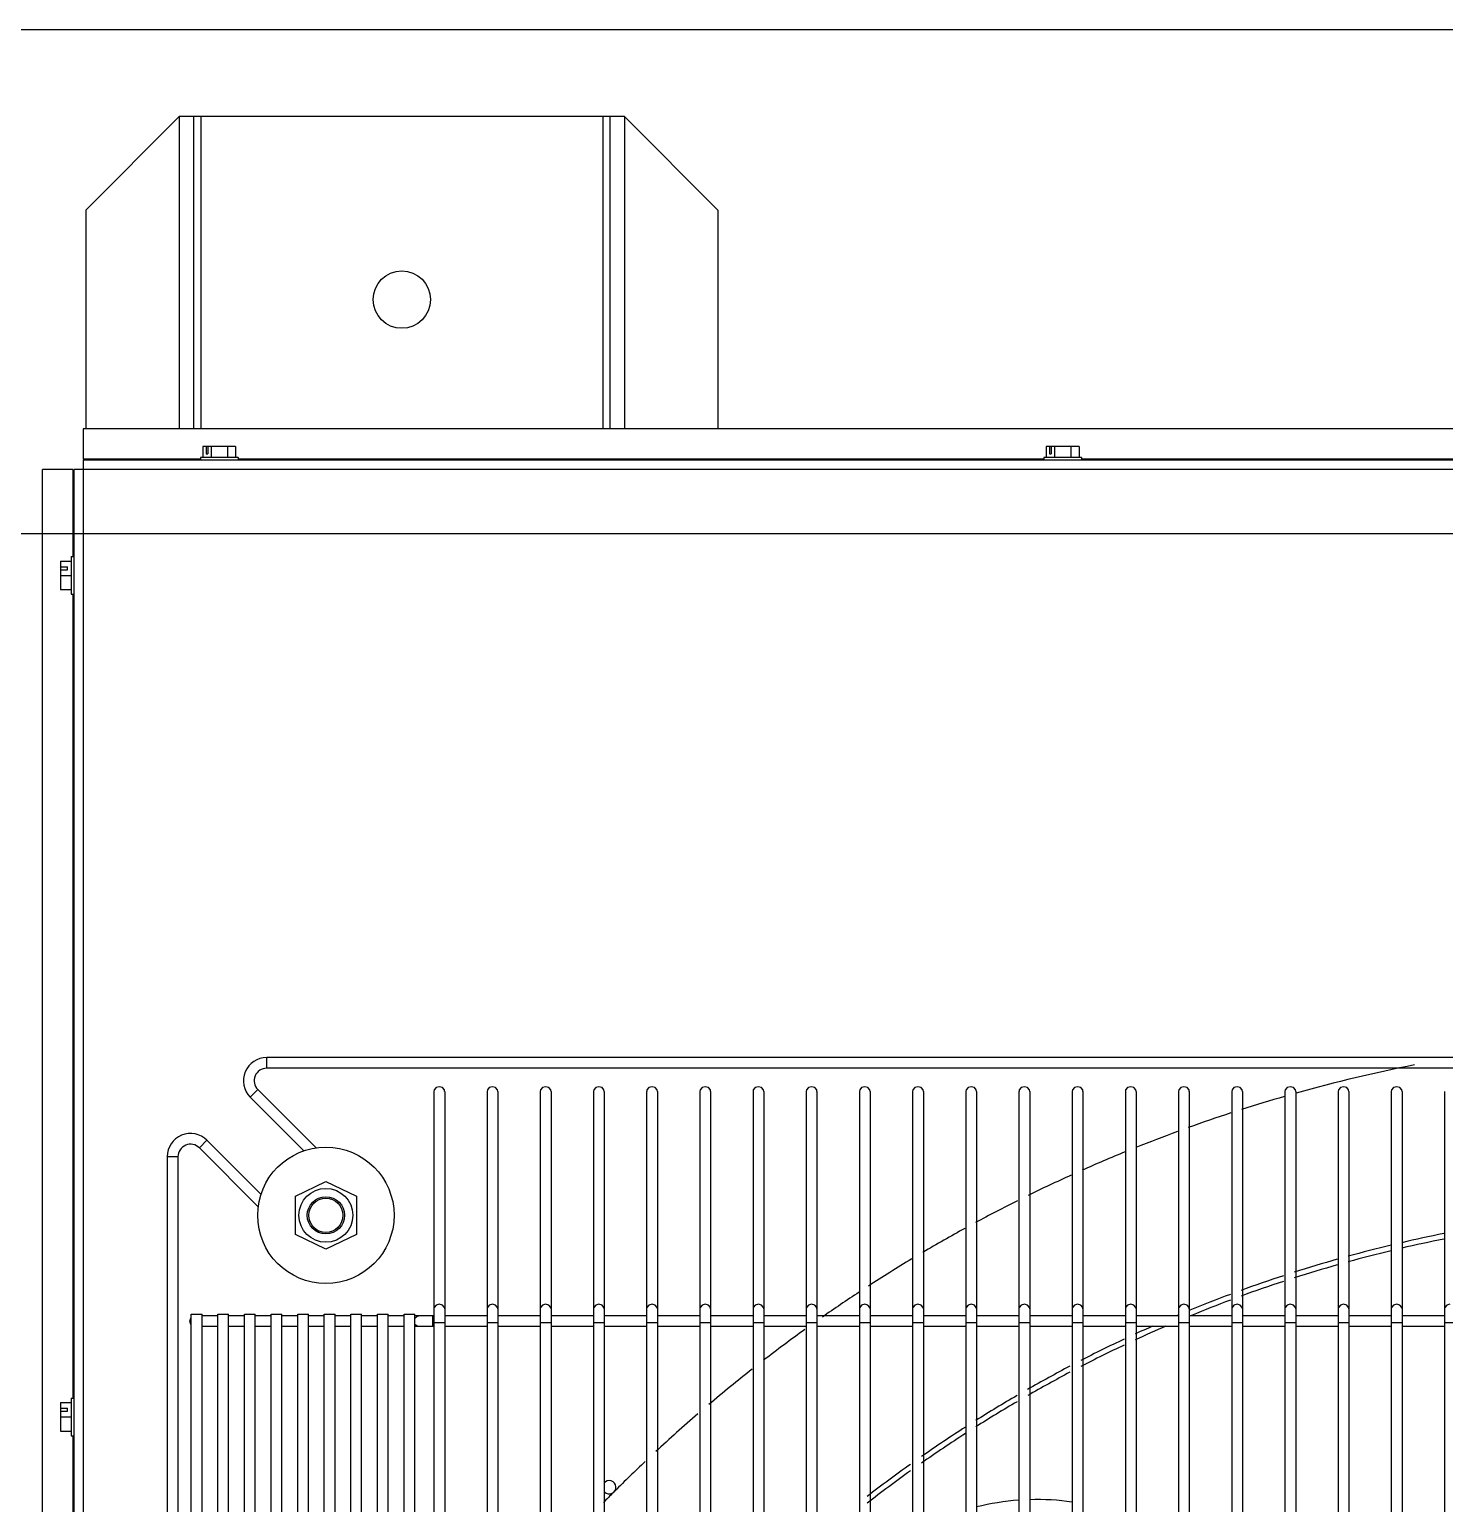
# Model space of a CAD drawing. Header units: metres. Extents: x -367 to 374, y -238 to 224.
# Drawn here: x 238.7781 to 239.1724, y 217.9463 to 218.3571 of the extents above; entities that cross this region are included whole.
import ezdxf
from ezdxf.enums import TextEntityAlignment as Align

# ---------------------------------------------------------------- set-up
doc = ezdxf.new("R2010")
doc.units = ezdxf.units.M
for name, color, linetype in [('ELE-ALIMENTADORES', 160, 'Continuous'), ('LA_BAU_BASES GERAIS_R00$0$ARQ-XREF-ATT', 8, 'Continuous'), ('LA_BAU_BASES GERAIS_R00$0$BASE', 253, 'Continuous'), ('LA_BAU_BASES GERAIS_R00$0$dutos', 31, 'Continuous')]:
    doc.layers.add(name, color=color, linetype=linetype)
doc.styles.add('LA_BAU_BASES GERAIS_R00$0$R60-125-RS', font='romans.shx', dxfattribs={"height": 0.19})
doc.styles.add('LA_BAU_BASES GERAIS_R00$0$R80-100-RS', font='romans.shx', dxfattribs={"height": 0.203})

# ---------------------------------------------------------------- blocks, each defined once
blk = doc.blocks.new('LA_BAU_BASES GERAIS_R00$0$A$C5BA41825')
at = {"layer": 'LA_BAU_BASES GERAIS_R00$0$dutos', "color": 251}
for p, q in [((-28.5687384717088, 40.41714690820208), (-22.755, 40.41714690820208)), ((-27.93014999999943, 40.39287436454345), (-27.9561999999998, 40.36682436454305)), ((-27.80614999999907, 40.39287436454345), (-27.93014999999943, 40.39287436454345)), ((-27.93014999999943, 40.39287436454345), (-27.93014999999943, 40.30585253913648)), ((-27.9261999999998, 40.39287436454345), (-27.9261999999998, 40.30585253913648)), ((-27.92414999999943, 40.39287436454345), (-27.92414999999943, 40.30585253913648)), ((-27.81214999999907, 40.39287436454345), (-27.81214999999907, 40.30585253913648)), ((-27.8100999999998, 40.30585253913648), (-27.8100999999998, 40.39287436454345)), ((-27.80614999999907, 40.39287436454345), (-27.7800999999998, 40.36682436454305)), ((-27.80614999999907, 40.39287436454345), (-27.80614999999907, 40.30585253913648)), ((-27.9561999999998, 40.36682436454305), (-27.9561999999998, 40.30585253913648)), ((-27.7800999999998, 40.36682436454305), (-27.7800999999998, 40.30585253913648)), ((-26.89999999999907, 40.30585253913648), (-27.95689999999907, 40.30585253913648)), ((-27.95689999999907, 40.30585253913648), (-27.95689999999907, 40.29736725776229)), ((-27.92131630706562, 40.30091436454302), (-27.92360261413143, 40.30091436454302)), ((-27.92360261413143, 40.30091436454302), (-27.92360261413143, 40.29786436454344)), ((-27.92270946059834, 40.30091436454302), (-27.92270946059834, 40.29891436454341)), ((-27.9222094605987, 40.30091436454302), (-27.9222094605987, 40.29891436454341)), ((-27.91445738586707, 40.30091436454302), (-27.92131630706562, 40.30091436454302)), ((-27.92131630706562, 40.30091436454302), (-27.92131630706562, 40.29786436454344)), ((-27.91674369293398, 40.30091436454302), (-27.91674369293398, 40.29786436454344)), ((-27.91445738586707, 40.30091436454302), (-27.91445738586707, 40.29786436454344)), ((-27.68631630706525, 40.30091436454302), (-27.68860261413106, 40.30091436454302)), ((-27.68860261413106, 40.30091436454302), (-27.68860261413106, 40.29786436454344)), ((-27.68770946059798, 40.30091436454302), (-27.68770946059798, 40.29891436454341)), ((-27.68720946059834, 40.30091436454302), (-27.68720946059834, 40.29891436454341)), ((-27.6794573858678, 40.30091436454302), (-27.68631630706525, 40.30091436454302)), ((-27.68631630706525, 40.30091436454302), (-27.68631630706525, 40.29786436454344)), ((-27.68174369293362, 40.30091436454302), (-27.68174369293362, 40.29786436454344)), ((-27.6794573858678, 40.30091436454302), (-27.6794573858678, 40.29786436454344)), ((-27.9242799999998, 40.29736725776229), (-27.95689999999907, 40.29736725776229)), ((-26.89999999999907, 40.29707436454305), (-27.95689999999907, 40.29707436454305)), ((-27.95689999999907, 40.29707436454305), (-27.95689999999907, 38.107074364543)), ((-27.9137799999998, 40.29786436454344), (-27.9242799999998, 40.29786436454344)), ((-27.9242799999998, 40.29786436454344), (-27.9242799999998, 40.29707436454305)), ((-27.92270946059834, 40.29891436454341), (-27.9222094605987, 40.29891436454341)), ((-27.9137799999998, 40.29786436454344), (-27.9137799999998, 40.29707436454305)), ((-27.68927999999944, 40.29736725776229), (-27.9137799999998, 40.29736725776229)), ((-27.67877999999943, 40.29786436454344), (-27.68927999999944, 40.29786436454344)), ((-27.68927999999944, 40.29786436454344), (-27.68927999999944, 40.29707436454305)), ((-27.68770946059798, 40.29891436454341), (-27.68720946059834, 40.29891436454341)), ((-27.67877999999943, 40.29786436454344), (-27.67877999999943, 40.29707436454305)), ((-27.00754999999906, 40.29736725776229), (-27.67877999999943, 40.29736725776229)), ((-27.95974289321834, 40.29452436454301), (-27.96822817459252, 40.29452436454301)), ((-27.96822817459252, 38.10962436454304), (-27.96822817459252, 40.29452436454301)), ((-27.95974289321834, 40.27024436454269), (-27.95974289321834, 40.29452436454301)), ((-26.89744999999907, 40.29452436454301), (-27.95944999999907, 40.29452436454301)), ((-27.95944999999907, 38.10962436454304), (-27.95944999999907, 40.29452436454301)), ((-22.755, 40.27662161836361), (-28.5687384717088, 40.27662161836361)), ((-27.96328999999907, 40.26895436454265), (-27.96023999999943, 40.26895436454265)), ((-27.96328999999907, 40.26895436454265), (-27.96328999999907, 40.26499436454264)), ((-27.96023999999943, 40.27024436454269), (-27.95944999999907, 40.27024436454269)), ((-27.96023999999943, 40.27024430302743), (-27.96023999999943, 40.25974442605798)), ((-27.96328999999907, 40.26740737724447), (-27.96128999999943, 40.26740737724447)), ((-27.96328999999907, 40.26654135184083), (-27.96128999999943, 40.26654135184083)), ((-27.96328999999907, 40.26499436454264), (-27.96023999999943, 40.26499436454264)), ((-27.96328999999907, 40.26499436454264), (-27.96328999999907, 40.26103436454264)), ((-27.96128999999943, 40.26654135184083), (-27.96128999999943, 40.26740737724447)), ((-27.96328999999907, 40.26103436454264), (-27.96023999999943, 40.26103436454264)), ((-27.96023999999943, 40.25974436454271), (-27.95944999999907, 40.25974436454271)), ((-27.95974289321834, 40.03574436454301), (-27.95974289321834, 40.25974436454271)), ((-27.09790509769034, 40.13065567005322), (-27.90579371455362, 40.13065567005322)), ((-27.90579371455362, 40.12765567005317), (-27.90579371455362, 40.13065567005322)), ((-27.09790509769034, 40.12765567005317), (-27.90579371455362, 40.12765567005317)), ((-27.90826858828852, 40.12168079631863), (-27.91038990863179, 40.11955947597539)), ((-27.90826858828852, 40.12168079631863), (-27.89203120035761, 40.10544340838783)), ((-27.85921130550925, 40.12119266126558), (-27.85921130550925, 39.27525855573538)), ((-27.85621130550925, 40.12119266126558), (-27.85621130550925, 39.27525855573538)), ((-27.84439130550925, 40.12119266126558), (-27.84439130550925, 39.27525855573538)), ((-27.84139130550925, 40.12119266126558), (-27.84139130550925, 39.27525855573538)), ((-27.82957130550925, 40.12119266126558), (-27.82957130550925, 39.27525855573538)), ((-27.82657130550925, 40.12119266126558), (-27.82657130550925, 39.27525855573538)), ((-27.81475130550925, 40.12119266126558), (-27.81475130550925, 39.27525855573538)), ((-27.81175130550925, 40.12119266126558), (-27.81175130550925, 39.27525855573538)), ((-27.79993130550925, 40.12119266126558), (-27.79993130550925, 39.27525855573538)), ((-27.79693130550925, 40.12119266126558), (-27.79693130550925, 39.27525855573538)), ((-27.78511130550925, 40.12119266126558), (-27.78511130550925, 39.27525855573538)), ((-27.78211130550925, 40.12119266126558), (-27.78211130550925, 39.27525855573538)), ((-27.77029130550925, 40.12119266126558), (-27.77029130550925, 39.27525855573538)), ((-27.76729130550925, 40.12119266126558), (-27.76729130550925, 39.27525855573538)), ((-27.75547130550925, 40.12119266126558), (-27.75547130550925, 39.27525855573538)), ((-27.75247130550925, 40.12119266126558), (-27.75247130550925, 39.27525855573538)), ((-27.74065130550925, 40.12119266126558), (-27.74065130550925, 39.27525855573538)), ((-27.73765130550925, 40.12119266126558), (-27.73765130550925, 39.27525855573538)), ((-27.72583130550925, 40.12119266126558), (-27.72583130550925, 39.27525855573538)), ((-27.72283130550925, 40.12119266126558), (-27.72283130550925, 39.27525855573538)), ((-27.71101130550925, 40.12119266126558), (-27.71101130550925, 39.27525855573538)), ((-27.70801130550925, 40.12119266126558), (-27.70801130550925, 39.27525855573538)), ((-27.69619130550925, 40.12119266126558), (-27.69619130550925, 39.27525855573538)), ((-27.69319130550925, 40.12119266126558), (-27.69319130550925, 39.27525855573538)), ((-27.68137130550925, 40.12119266126558), (-27.68137130550925, 39.27525855573538)), ((-27.67837130550925, 40.12119266126558), (-27.67837130550925, 39.27525855573538)), ((-27.66655130550925, 40.12119266126558), (-27.66655130550925, 39.27525855573538)), ((-27.66355130550925, 40.12119266126558), (-27.66355130550925, 39.27525855573538)), ((-27.65173130550925, 40.12119266126558), (-27.65173130550925, 39.27525855573538)), ((-27.64873130550925, 40.12119266126558), (-27.64873130550925, 39.27525855573538)), ((-27.63691130550925, 40.12119266126558), (-27.63691130550925, 39.27525855573538)), ((-27.63391130550925, 40.12119266126558), (-27.63391130550925, 39.27525855573538)), ((-27.62209130550925, 40.12119266126558), (-27.62209130550925, 39.27525855573538)), ((-27.61909130550925, 40.12119266126558), (-27.61909130550925, 39.27525855573538)), ((-27.60727130550925, 40.12119266126558), (-27.60727130550925, 39.27525855573538)), ((-27.60427130550925, 40.12119266126558), (-27.60427130550925, 39.27525855573538)), ((-27.59245130550925, 40.12119266126558), (-27.59245130550925, 39.27525855573538)), ((-27.58945130550925, 40.12119266126558), (-27.58945130550925, 39.27525855573538)), ((-27.57763130550925, 40.12119266126558), (-27.57763130550925, 39.27525855573538)), ((-27.91038990863179, 40.11955947597539), (-27.89545298981616, 40.10462255715981)), ((-27.92455643177507, 40.1054417278707), (-27.9224351114318, 40.10756304821393)), ((-27.90737240616161, 40.09250034294382), (-27.9224351114318, 40.10756304821393)), ((-27.9081451921227, 40.08903048821833), (-27.92455643177507, 40.1054417278707)), ((-27.93053130550961, 40.10296685413687), (-27.93353130550961, 40.10296685413687)), ((-27.93353130550961, 40.10296685413687), (-27.93353130550961, 39.29536887348809)), ((-27.93053130550961, 40.10296685413687), (-27.93053130550961, 39.29536887348809)), ((-27.89781213244852, 40.09197620277428), (-27.88931213244816, 40.09610567005245)), ((-27.88931213244816, 40.09610567005245), (-27.88081213244779, 40.09197620277428)), ((-27.89781213244852, 40.08133513733071), (-27.89781213244852, 40.09197620277428)), ((-27.88081213244779, 40.09197620277428), (-27.88081213244779, 40.08133513733071)), ((-27.89122948757943, 40.08183783309323), (-27.89212205853106, 40.08273040404481)), ((-27.88931213244816, 40.07720567005254), (-27.89781213244852, 40.08133513733071)), ((-27.88081213244779, 40.08133513733071), (-27.88931213244816, 40.07720567005254)), ((-27.92722745793215, 40.05715567005325), (-27.92697936373034, 40.05803734793176)), ((-27.92697936373034, 40.05803734793176), (-27.92680649603725, 40.05818237338849)), ((-27.92680649603725, 39.33915567005283), (-27.92680649603725, 40.05915567005286)), ((-27.92680231534415, 40.05915567005286), (-27.92381067673034, 40.05915567005286)), ((-27.92380649603725, 39.33915567005283), (-27.92380649603725, 40.05915567005286)), ((-27.91939649603725, 40.05865567005321), (-27.92380649603725, 40.05865567005321)), ((-27.91939649603725, 39.33915567005283), (-27.91939649603725, 40.05915567005286)), ((-27.91939231534416, 40.05915567005286), (-27.91640067673034, 40.05915567005286)), ((-27.91639649603725, 39.33915567005283), (-27.91639649603725, 40.05915567005286)), ((-27.91198649603725, 40.05865567005321), (-27.91639649603725, 40.05865567005321)), ((-27.91198649603725, 39.33915567005283), (-27.91198649603725, 40.05915567005286)), ((-27.91198231534415, 40.05915567005286), (-27.90899067673034, 40.05915567005286)), ((-27.90898649603725, 39.33915567005283), (-27.90898649603725, 40.05915567005286)), ((-27.90457649603725, 40.05865567005321), (-27.90898649603725, 40.05865567005321)), ((-27.90457649603725, 39.33915567005283), (-27.90457649603725, 40.05915567005286)), ((-27.90457231534416, 40.05915567005286), (-27.90158067673034, 40.05915567005286)), ((-27.90157649603725, 39.33915567005283), (-27.90157649603725, 40.05915567005286)), ((-27.89716649603725, 40.05865567005321), (-27.90157649603725, 40.05865567005321)), ((-27.89716649603725, 39.33915567005283), (-27.89716649603725, 40.05915567005286)), ((-27.89716231534416, 40.05915567005286), (-27.89417067673034, 40.05915567005286)), ((-27.89416649603725, 39.33915567005283), (-27.89416649603725, 40.05915567005286)), ((-27.88975649603725, 40.05865567005321), (-27.89416649603725, 40.05865567005321)), ((-27.88975649603725, 39.33915567005283), (-27.88975649603725, 40.05915567005286)), ((-27.88975231534416, 40.05915567005286), (-27.88676067673034, 40.05915567005286)), ((-27.88675649603725, 39.33915567005283), (-27.88675649603725, 40.05915567005286)), ((-27.88234649603725, 40.05865567005321), (-27.88675649603725, 40.05865567005321)), ((-27.88234649603725, 39.33915567005283), (-27.88234649603725, 40.05915567005286)), ((-27.88234231534416, 40.05915567005286), (-27.87935067673034, 40.05915567005286)), ((-27.87934649603725, 39.33915567005283), (-27.87934649603725, 40.05915567005286)), ((-27.87493649603725, 40.05865567005321), (-27.87934649603725, 40.05865567005321)), ((-27.87493649603725, 39.33915567005283), (-27.87493649603725, 40.05915567005286)), ((-27.87493231534416, 40.05915567005286), (-27.87194067673034, 40.05915567005286)), ((-27.87193649603725, 39.33915567005283), (-27.87193649603725, 40.05915567005286)), ((-27.86752649603725, 40.05865567005321), (-27.87193649603725, 40.05865567005321)), ((-27.86752649603725, 39.33915567005283), (-27.86752649603725, 40.05915567005286)), ((-27.86752231534416, 40.05915567005286), (-27.86453067673143, 40.05915567005286)), ((-27.86452649603725, 39.33915567005283), (-27.86452649603725, 40.05915567005286)), ((-27.85921130550925, 40.05865567005321), (-27.86452649603725, 40.05865567005321)), ((-27.86447936372998, 40.05803734793176), (-27.86382984467725, 40.0585822548278)), ((-27.86382984467725, 40.0585822548278), (-27.86342841982634, 40.05865567005321)), ((-27.85953130550889, 40.05565567005317), (-27.85953130550889, 40.05865567005321)), ((-27.84439130550925, 40.05865567005321), (-27.85621130550925, 40.05865567005321)), ((-27.82957130550925, 40.05865567005321), (-27.84139130550925, 40.05865567005321)), ((-27.81475130550925, 40.05865567005321), (-27.82657130550925, 40.05865567005321)), ((-27.79993130550925, 40.05865567005321), (-27.81175130550925, 40.05865567005321)), ((-27.78511130550925, 40.05865567005321), (-27.79693130550925, 40.05865567005321)), ((-27.77029130550925, 40.05865567005321), (-27.78211130550925, 40.05865567005321)), ((-27.75547130550925, 40.05865567005321), (-27.76729130550925, 40.05865567005321)), ((-27.74065130550925, 40.05865567005321), (-27.75247130550925, 40.05865567005321)), ((-27.72583130550925, 40.05865567005321), (-27.73765130550925, 40.05865567005321)), ((-27.71101130550925, 40.05865567005321), (-27.72283130550925, 40.05865567005321)), ((-27.69619130550925, 40.05865567005321), (-27.70801130550925, 40.05865567005321)), ((-27.68137130550925, 40.05865567005321), (-27.69319130550925, 40.05865567005321)), ((-27.66655130550925, 40.05865567005321), (-27.67837130550925, 40.05865567005321)), ((-27.65173130550925, 40.05865567005321), (-27.66355130550925, 40.05865567005321)), ((-27.63691130550925, 40.05865567005321), (-27.64873130550925, 40.05865567005321)), ((-27.62209130550925, 40.05865567005321), (-27.63391130550925, 40.05865567005321)), ((-27.60727130550925, 40.05865567005321), (-27.61909130550925, 40.05865567005321)), ((-27.59245130550925, 40.05865567005321), (-27.60427130550925, 40.05865567005321)), ((-27.57763130550925, 40.05865567005321), (-27.58945130550925, 40.05865567005321)), ((-27.91939649603725, 40.05565567005317), (-27.92380649603725, 40.05565567005317)), ((-27.91198649603725, 40.05565567005317), (-27.91639649603725, 40.05565567005317)), ((-27.90457649603725, 40.05565567005317), (-27.90898649603725, 40.05565567005317)), ((-27.89716649603725, 40.05565567005317), (-27.90157649603725, 40.05565567005317)), ((-27.88975649603725, 40.05565567005317), (-27.89416649603725, 40.05565567005317)), ((-27.88234649603725, 40.05565567005317), (-27.88675649603725, 40.05565567005317)), ((-27.87493649603725, 40.05565567005317), (-27.87934649603725, 40.05565567005317)), ((-27.86752649603725, 40.05565567005317), (-27.87193649603725, 40.05565567005317)), ((-27.85921130550925, 40.05565567005317), (-27.86452649603725, 40.05565567005317)), ((-27.85621130550925, 40.05665567005246), (-27.85921130550925, 40.05665567005246)), ((-27.84439130550925, 40.05565567005317), (-27.85621130550925, 40.05565567005317)), ((-27.84139130550925, 40.05665567005246), (-27.84439130550925, 40.05665567005246)), ((-27.82957130550925, 40.05565567005317), (-27.84139130550925, 40.05565567005317)), ((-27.82657130550925, 40.05665567005246), (-27.82957130550925, 40.05665567005246)), ((-27.81475130550925, 40.05565567005317), (-27.82657130550925, 40.05565567005317)), ((-27.81175130550925, 40.05665567005246), (-27.81475130550925, 40.05665567005246)), ((-27.79993130550925, 40.05565567005317), (-27.81175130550925, 40.05565567005317)), ((-27.79693130550925, 40.05665567005246), (-27.79993130550925, 40.05665567005246)), ((-27.78511130550925, 40.05565567005317), (-27.79693130550925, 40.05565567005317)), ((-27.78211130550925, 40.05665567005246), (-27.78511130550925, 40.05665567005246)), ((-27.77029130550925, 40.05565567005317), (-27.78211130550925, 40.05565567005317)), ((-27.76729130550925, 40.05665567005246), (-27.77029130550925, 40.05665567005246)), ((-27.75547130550925, 40.05565567005317), (-27.76729130550925, 40.05565567005317)), ((-27.75247130550925, 40.05665567005246), (-27.75547130550925, 40.05665567005246)), ((-27.74065130550925, 40.05565567005317), (-27.75247130550925, 40.05565567005317)), ((-27.73765130550925, 40.05665567005246), (-27.74065130550925, 40.05665567005246)), ((-27.72583130550925, 40.05565567005317), (-27.73765130550925, 40.05565567005317)), ((-27.72283130550925, 40.05665567005246), (-27.72583130550925, 40.05665567005246)), ((-27.71101130550925, 40.05565567005317), (-27.72283130550925, 40.05565567005317)), ((-27.70801130550925, 40.05665567005246), (-27.71101130550925, 40.05665567005246)), ((-27.69619130550925, 40.05565567005317), (-27.70801130550925, 40.05565567005317)), ((-27.69319130550925, 40.05665567005246), (-27.69619130550925, 40.05665567005246)), ((-27.68137130550925, 40.05565567005317), (-27.69319130550925, 40.05565567005317)), ((-27.67837130550925, 40.05665567005246), (-27.68137130550925, 40.05665567005246)), ((-27.66655130550925, 40.05565567005317), (-27.67837130550925, 40.05565567005317)), ((-27.66355130550925, 40.05665567005246), (-27.66655130550925, 40.05665567005246)), ((-27.65173130550925, 40.05565567005317), (-27.66355130550925, 40.05565567005317)), ((-27.64873130550925, 40.05665567005246), (-27.65173130550925, 40.05665567005246)), ((-27.63691130550925, 40.05565567005317), (-27.64873130550925, 40.05565567005317)), ((-27.63391130550925, 40.05665567005246), (-27.63691130550925, 40.05665567005246)), ((-27.62209130550925, 40.05565567005317), (-27.63391130550925, 40.05565567005317)), ((-27.61909130550925, 40.05665567005246), (-27.62209130550925, 40.05665567005246)), ((-27.60727130550925, 40.05565567005317), (-27.61909130550925, 40.05565567005317)), ((-27.60427130550925, 40.05665567005246), (-27.60727130550925, 40.05665567005246)), ((-27.59245130550925, 40.05565567005317), (-27.60427130550925, 40.05565567005317)), ((-27.58945130550925, 40.05665567005246), (-27.59245130550925, 40.05665567005246)), ((-27.57763130550925, 40.05565567005317), (-27.58945130550925, 40.05565567005317)), ((-27.57463130550925, 40.05665567005246), (-27.57763130550925, 40.05665567005246)), ((-27.96328999999907, 40.03445436454308), (-27.96023999999943, 40.03445436454308)), ((-27.96328999999907, 40.03445436454308), (-27.96328999999907, 40.03049436454307)), ((-27.96023999999943, 40.03574436454301), (-27.95944999999907, 40.03574436454301)), ((-27.96023999999943, 40.03574430302774), (-27.96023999999943, 40.02524442605829)), ((-27.96328999999907, 40.0329073772449), (-27.96128999999943, 40.0329073772449)), ((-27.96328999999907, 40.03204135184126), (-27.96128999999943, 40.03204135184126)), ((-27.96328999999907, 40.03049436454307), (-27.96023999999943, 40.03049436454307)), ((-27.96328999999907, 40.03049436454307), (-27.96328999999907, 40.02653436454307)), ((-27.96128999999943, 40.03204135184126), (-27.96128999999943, 40.0329073772449)), ((-27.96328999999907, 40.02653436454307), (-27.96023999999943, 40.02653436454307)), ((-27.96023999999943, 40.02524436454303), (-27.95944999999907, 40.02524436454303)), ((-27.95974289321834, 39.34032436454345), (-27.95974289321834, 40.02524436454303))]:
    blk.add_line(p, q, dxfattribs=at)
for points in [[(-27.85771130550925, 40.122504590826), (-27.85859298338779, 40.12225403457546), (-27.8591378902838, 40.12159806979582), (-27.85920600364525, 40.12119266126558)], [(-27.85621660737325, 40.12119266126558), (-27.85628472073471, 40.12159806979582), (-27.8568296276307, 40.12225403457546), (-27.85771130550925, 40.122504590826)], [(-27.84289130550925, 40.122504590826), (-27.84377298338779, 40.12225403457546), (-27.8443178902838, 40.12159806979582), (-27.84438600364525, 40.12119266126558)], [(-27.84139660737325, 40.12119266126558), (-27.84146472073471, 40.12159806979582), (-27.8420096276307, 40.12225403457546), (-27.84289130550925, 40.122504590826)], [(-27.82807130550925, 40.122504590826), (-27.82895298338779, 40.12225403457546), (-27.8294978902838, 40.12159806979582), (-27.82956600364525, 40.12119266126558)], [(-27.82657660737325, 40.12119266126558), (-27.82664472073471, 40.12159806979582), (-27.8271896276307, 40.12225403457546), (-27.82807130550925, 40.122504590826)], [(-27.81325130550925, 40.122504590826), (-27.81413298338779, 40.12225403457546), (-27.8146778902838, 40.12159806979582), (-27.81474600364525, 40.12119266126558)], [(-27.81175660737325, 40.12119266126558), (-27.81182472073471, 40.12159806979582), (-27.81236962763071, 40.12225403457546), (-27.81325130550925, 40.122504590826)], [(-27.79843130550925, 40.122504590826), (-27.79931298338779, 40.12225403457546), (-27.7998578902838, 40.12159806979582), (-27.79992600364525, 40.12119266126558)], [(-27.79693660737325, 40.12119266126558), (-27.79700472073471, 40.12159806979582), (-27.79754962763071, 40.12225403457546), (-27.79843130550925, 40.122504590826)], [(-27.78361130550925, 40.122504590826), (-27.78449298338779, 40.12225403457546), (-27.7850378902838, 40.12159806979582), (-27.78510600364525, 40.12119266126558)], [(-27.78211660737325, 40.12119266126558), (-27.7821847207347, 40.12159806979582), (-27.78272962763071, 40.12225403457546), (-27.78361130550925, 40.122504590826)], [(-27.76879130550925, 40.122504590826), (-27.7696729833878, 40.12225403457546), (-27.7702178902838, 40.12159806979582), (-27.77028600364525, 40.12119266126558)], [(-27.76729660737325, 40.12119266126558), (-27.7673647207347, 40.12159806979582), (-27.76790962763071, 40.12225403457546), (-27.76879130550925, 40.122504590826)], [(-27.75397130550925, 40.122504590826), (-27.7548529833878, 40.12225403457546), (-27.7553978902838, 40.12159806979582), (-27.75546600364525, 40.12119266126558)], [(-27.75247660737325, 40.12119266126558), (-27.7525447207347, 40.12159806979582), (-27.75308962763071, 40.12225403457546), (-27.75397130550925, 40.122504590826)], [(-27.73915130550925, 40.122504590826), (-27.7400329833878, 40.12225403457546), (-27.7405778902838, 40.12159806979582), (-27.74064600364525, 40.12119266126558)], [(-27.73765660737325, 40.12119266126558), (-27.7377247207347, 40.12159806979582), (-27.73826962763071, 40.12225403457546), (-27.73915130550925, 40.122504590826)], [(-27.72433130550925, 40.122504590826), (-27.7252129833878, 40.12225403457546), (-27.72575789028379, 40.12159806979582), (-27.72582600364525, 40.12119266126558)], [(-27.72283660737325, 40.12119266126558), (-27.7229047207347, 40.12159806979582), (-27.72344962763071, 40.12225403457546), (-27.72433130550925, 40.122504590826)], [(-27.70951130550925, 40.122504590826), (-27.7103929833878, 40.12225403457546), (-27.71093789028379, 40.12159806979582), (-27.71100600364525, 40.12119266126558)], [(-27.70801660737325, 40.12119266126558), (-27.7080847207347, 40.12159806979582), (-27.70862962763071, 40.12225403457546), (-27.70951130550925, 40.122504590826)], [(-27.69469130550925, 40.122504590826), (-27.6955729833878, 40.12225403457546), (-27.69611789028379, 40.12159806979582), (-27.69618600364525, 40.12119266126558)], [(-27.69319660737325, 40.12119266126558), (-27.6932647207347, 40.12159806979582), (-27.69380962763071, 40.12225403457546), (-27.69469130550925, 40.122504590826)], [(-27.67987130550925, 40.122504590826), (-27.6807529833878, 40.12225403457546), (-27.68129789028379, 40.12159806979582), (-27.68136600364525, 40.12119266126558)], [(-27.67837660737325, 40.12119266126558), (-27.6784447207347, 40.12159806979582), (-27.67898962763071, 40.12225403457546), (-27.67987130550925, 40.122504590826)], [(-27.66505130550925, 40.122504590826), (-27.6659329833878, 40.12225403457546), (-27.66647789028379, 40.12159806979582), (-27.66654600364525, 40.12119266126558)], [(-27.66355660737325, 40.12119266126558), (-27.6636247207347, 40.12159806979582), (-27.66416962763071, 40.12225403457546), (-27.66505130550925, 40.122504590826)], [(-27.65023130550925, 40.122504590826), (-27.6511129833878, 40.12225403457546), (-27.65165789028379, 40.12159806979582), (-27.65172600364525, 40.12119266126558)], [(-27.64873660737325, 40.12119266126558), (-27.6488047207347, 40.12159806979582), (-27.64934962763071, 40.12225403457546), (-27.65023130550925, 40.122504590826)], [(-27.63541130550925, 40.122504590826), (-27.6362929833878, 40.12225403457546), (-27.63683789028379, 40.12159806979582), (-27.63690600364525, 40.12119266126558)], [(-27.63391660737325, 40.12119266126558), (-27.6339847207347, 40.12159806979582), (-27.63452962763071, 40.12225403457546), (-27.63541130550925, 40.122504590826)], [(-27.62059130550925, 40.122504590826), (-27.6214729833878, 40.12225403457546), (-27.62201789028379, 40.12159806979582), (-27.62208600364525, 40.12119266126558)], [(-27.61909660737325, 40.12119266126558), (-27.6191647207347, 40.12159806979582), (-27.61970962763071, 40.12225403457546), (-27.62059130550925, 40.122504590826)], [(-27.60577130550925, 40.122504590826), (-27.6066529833878, 40.12225403457546), (-27.60719789028379, 40.12159806979582), (-27.60726600364525, 40.12119266126558)], [(-27.60427660737325, 40.12119266126558), (-27.60434472073471, 40.12159806979582), (-27.6048896276307, 40.12225403457546), (-27.60577130550925, 40.122504590826)], [(-27.59095130550925, 40.122504590826), (-27.5918329833878, 40.12225403457546), (-27.59237789028379, 40.12159806979582), (-27.59244600364525, 40.12119266126558)], [(-27.58945660737325, 40.12119266126558), (-27.58952472073471, 40.12159806979582), (-27.5900696276307, 40.12225403457546), (-27.59095130550925, 40.122504590826)], [(-27.85771130550925, 40.06190338829617), (-27.85859298338779, 40.0616528320445), (-27.8591378902838, 40.06099686726486), (-27.85921130550925, 40.06059145873473)], [(-27.85621130550925, 40.06059145873473), (-27.85628472073471, 40.06099686726486), (-27.8568296276307, 40.0616528320445), (-27.85771130550925, 40.06190338829617)], [(-27.84289130550925, 40.06190338829617), (-27.84377298338779, 40.0616528320445), (-27.8443178902838, 40.06099686726486), (-27.84439130550925, 40.06059145873473)], [(-27.84139130550925, 40.06059145873473), (-27.84146472073471, 40.06099686726486), (-27.8420096276307, 40.0616528320445), (-27.84289130550925, 40.06190338829617)], [(-27.82807130550925, 40.06190338829617), (-27.82895298338779, 40.0616528320445), (-27.8294978902838, 40.06099686726486), (-27.82957130550925, 40.06059145873473)], [(-27.82657130550925, 40.06059145873473), (-27.82664472073471, 40.06099686726486), (-27.8271896276307, 40.0616528320445), (-27.82807130550925, 40.06190338829617)], [(-27.81325130550925, 40.06190338829617), (-27.81413298338779, 40.0616528320445), (-27.8146778902838, 40.06099686726486), (-27.81475130550925, 40.06059145873473)], [(-27.81175130550925, 40.06059145873473), (-27.81182472073471, 40.06099686726486), (-27.81236962763071, 40.0616528320445), (-27.81325130550925, 40.06190338829617)], [(-27.79843130550925, 40.06190338829617), (-27.79931298338779, 40.0616528320445), (-27.7998578902838, 40.06099686726486), (-27.79993130550925, 40.06059145873473)], [(-27.79693130550925, 40.06059145873473), (-27.79700472073471, 40.06099686726486), (-27.79754962763071, 40.0616528320445), (-27.79843130550925, 40.06190338829617)], [(-27.78361130550925, 40.06190338829617), (-27.78449298338779, 40.0616528320445), (-27.7850378902838, 40.06099686726486), (-27.78511130550925, 40.06059145873473)], [(-27.78211130550925, 40.06059145873473), (-27.7821847207347, 40.06099686726486), (-27.78272962763071, 40.0616528320445), (-27.78361130550925, 40.06190338829617)], [(-27.76879130550925, 40.06190338829617), (-27.7696729833878, 40.0616528320445), (-27.7702178902838, 40.06099686726486), (-27.77029130550925, 40.06059145873473)], [(-27.76729130550925, 40.06059145873473), (-27.7673647207347, 40.06099686726486), (-27.76790962763071, 40.0616528320445), (-27.76879130550925, 40.06190338829617)], [(-27.75397130550925, 40.06190338829617), (-27.7548529833878, 40.0616528320445), (-27.7553978902838, 40.06099686726486), (-27.75547130550925, 40.06059145873473)], [(-27.75247130550925, 40.06059145873473), (-27.7525447207347, 40.06099686726486), (-27.75308962763071, 40.0616528320445), (-27.75397130550925, 40.06190338829617)], [(-27.73915130550925, 40.06190338829617), (-27.7400329833878, 40.0616528320445), (-27.7405778902838, 40.06099686726486), (-27.74065130550925, 40.06059145873473)], [(-27.73765130550925, 40.06059145873473), (-27.7377247207347, 40.06099686726486), (-27.73826962763071, 40.0616528320445), (-27.73915130550925, 40.06190338829617)], [(-27.72433130550925, 40.06190338829617), (-27.7252129833878, 40.0616528320445), (-27.72575789028379, 40.06099686726486), (-27.72583130550925, 40.06059145873473)], [(-27.72283130550925, 40.06059145873473), (-27.7229047207347, 40.06099686726486), (-27.72344962763071, 40.0616528320445), (-27.72433130550925, 40.06190338829617)], [(-27.70951130550925, 40.06190338829617), (-27.7103929833878, 40.0616528320445), (-27.71093789028379, 40.06099686726486), (-27.71101130550925, 40.06059145873473)], [(-27.70801130550925, 40.06059145873473), (-27.7080847207347, 40.06099686726486), (-27.70862962763071, 40.0616528320445), (-27.70951130550925, 40.06190338829617)], [(-27.69469130550925, 40.06190338829617), (-27.6955729833878, 40.0616528320445), (-27.69611789028379, 40.06099686726486), (-27.69619130550925, 40.06059145873473)], [(-27.69319130550925, 40.06059145873473), (-27.6932647207347, 40.06099686726486), (-27.69380962763071, 40.0616528320445), (-27.69469130550925, 40.06190338829617)], [(-27.67987130550925, 40.06190338829617), (-27.6807529833878, 40.0616528320445), (-27.68129789028379, 40.06099686726486), (-27.68137130550925, 40.06059145873473)], [(-27.67837130550925, 40.06059145873473), (-27.6784447207347, 40.06099686726486), (-27.67898962763071, 40.0616528320445), (-27.67987130550925, 40.06190338829617)], [(-27.66505130550925, 40.06190338829617), (-27.6659329833878, 40.0616528320445), (-27.66647789028379, 40.06099686726486), (-27.66655130550925, 40.06059145873473)], [(-27.66355130550925, 40.06059145873473), (-27.6636247207347, 40.06099686726486), (-27.66416962763071, 40.0616528320445), (-27.66505130550925, 40.06190338829617)], [(-27.65023130550925, 40.06190338829617), (-27.6511129833878, 40.0616528320445), (-27.65165789028379, 40.06099686726486), (-27.65173130550925, 40.06059145873473)], [(-27.64873130550925, 40.06059145873473), (-27.6488047207347, 40.06099686726486), (-27.64934962763071, 40.0616528320445), (-27.65023130550925, 40.06190338829617)], [(-27.63541130550925, 40.06190338829617), (-27.6362929833878, 40.0616528320445), (-27.63683789028379, 40.06099686726486), (-27.63691130550925, 40.06059145873473)], [(-27.63391130550925, 40.06059145873473), (-27.6339847207347, 40.06099686726486), (-27.63452962763071, 40.0616528320445), (-27.63541130550925, 40.06190338829617)], [(-27.62059130550925, 40.06190338829617), (-27.6214729833878, 40.0616528320445), (-27.62201789028379, 40.06099686726486), (-27.62209130550925, 40.06059145873473)], [(-27.61909130550925, 40.06059145873473), (-27.6191647207347, 40.06099686726486), (-27.61970962763071, 40.0616528320445), (-27.62059130550925, 40.06190338829617)], [(-27.60577130550925, 40.06190338829617), (-27.6066529833878, 40.0616528320445), (-27.60719789028379, 40.06099686726486), (-27.60727130550925, 40.06059145873473)], [(-27.60427130550925, 40.06059145873473), (-27.60434472073471, 40.06099686726486), (-27.6048896276307, 40.0616528320445), (-27.60577130550925, 40.06190338829617)], [(-27.59095130550925, 40.06190338829617), (-27.5918329833878, 40.0616528320445), (-27.59237789028379, 40.06099686726486), (-27.59245130550925, 40.06059145873473)], [(-27.58945130550925, 40.06059145873473), (-27.58952472073471, 40.06099686726486), (-27.5900696276307, 40.0616528320445), (-27.59095130550925, 40.06190338829617)], [(-27.57613130550925, 40.06190338829617), (-27.5770129833878, 40.0616528320445), (-27.57755789028379, 40.06099686726486), (-27.57763130550925, 40.06059145873473)], [(-27.92680649603725, 40.05612896671687), (-27.92697936373034, 40.05627399217474), (-27.92722745793215, 40.05715567005325)], [(-27.86342841982634, 40.05565567005317), (-27.86382984467725, 40.0557290852787), (-27.86447936372998, 40.05627399217474), (-27.86452649603725, 40.05644149110265)]]:
    blk.add_lwpolyline(points, dxfattribs=at)
for centre, radius in [((-27.86814999999979, 40.3418743645434), 0.00799999999963636), ((-27.88931213244816, 40.08665567005255), 0.01900000000036363), ((-27.88931213244816, 40.08665567005255), 0.007499999999999997), ((-27.88931213244816, 40.08665567005255), 0.005200000000363635), ((-27.88931213244816, 40.08665567005255), 0.004762499999999999)]:
    blk.add_circle(centre, radius, dxfattribs=at)
for centre, radius, start, end in [((-27.90579371455362, 40.12415567005246), 0.006499999999636361, 90, 225.0000000002145), ((-27.50203099999907, 39.70257436454335), 0.4341807889319999, 101.1476913856601, 105.6172380332595), ((-27.90579371455362, 40.12415567005246), 0.003499999999636363, 90, 225.0000000002145), ((-27.50203099999907, 39.70257436454335), 0.4341807889319999, 106.0697437339389, 107.7186215494882), ((-27.50203099999907, 39.70257436454335), 0.4341807889319999, 108.1375064486163, 109.7881575146724), ((-27.92703130550888, 40.10296685413687), 0.006499999999636361, 45.00000000021461, 180), ((-27.50203099999907, 39.70257436454335), 0.4341807889319999, 110.2069482996261, 111.8550872545493), ((-27.92703130550888, 40.10296685413687), 0.003499999999636363, 45.00000000021461, 180), ((-27.50203099999907, 39.70257436454335), 0.4341807889319999, 112.2726991370108, 113.9977071404682), ((-27.50203099999907, 39.70257436454335), 0.4341807889319999, 114.4394622799609, 116.1816028280796), ((-27.50203099999907, 39.70257436454335), 0.4341807889319999, 116.6239229470481, 118.3657316266074), ((-27.50203099999907, 39.70257436454335), 0.4341807889319999, 118.8073187493535, 120.5884109868333), ((-27.50203099999907, 39.70257436454335), 0.3864947102519999, 101.3101221798537, 103.0883764564703), ((-27.50203099999907, 39.70257436454335), 0.3850000000003635, 101.3542783948689, 103.1394382448638), ((-27.50203099999907, 39.70257436454335), 0.4341807889319999, 121.0642108660962, 122.9418504938138), ((-27.50203099999907, 39.70257436454335), 0.3864947102519999, 105.8363245248307, 107.6907801398024), ((-27.50203099999907, 39.70257436454335), 0.3850000000003635, 103.5925411018851, 105.427902609851), ((-27.50203099999907, 39.70257436454335), 0.3864947102519999, 103.5397258283665, 105.3656223494382), ((-27.50203099999907, 39.70257436454335), 0.3850000000003635, 105.9004299500353, 107.7620811621628), ((-27.50203099999907, 39.70257436454335), 0.3864947102519999, 108.1614448873895, 110.015938782244), ((-27.50203099999907, 39.70257436454335), 0.3850000000003635, 108.2345735531403, 110.0962749691463), ((-27.50203099999907, 39.70257436454335), 0.4341807889319999, 123.3540631180036, 124.9838968160223), ((-27.50203099999907, 39.70257436454335), 0.3864947102519999, 110.4866603871536, 112.2867310260201), ((-27.50203099999907, 39.70257436454335), 0.3850000000003635, 110.5688277934018, 112.2997059223129), ((-27.50203099999907, 39.70257436454335), 0.3864947102519999, 112.8124367763628, 112.8976722869482), ((-27.50203099999907, 39.70257436454335), 0.4341807889319999, 125.7744818915365, 127.667479398205), ((-27.50203099999907, 39.70257436454335), 0.3850000000003635, 113.4514966754952, 114.8473664854884), ((-27.50203099999907, 39.70257436454335), 0.3864947102519999, 113.9518344412026, 114.7415676264981), ((-27.50203099999907, 39.70257436454335), 0.3850000000003635, 115.3555141473942, 117.3580226050719), ((-27.50203099999907, 39.70257436454335), 0.3864947102519999, 115.2477388484001, 117.2424727673743), ((-27.50203099999907, 39.70257436454335), 0.4341807889319999, 128.1926771679929, 130.2629189975166), ((-27.50203099999907, 39.70257436454335), 0.3864947102519999, 117.748820238597, 119.7438888493307), ((-27.50203099999907, 39.70257436454335), 0.3850000000003635, 117.8663396737975, 119.8691516473755), ((-27.50203099999907, 39.70257436454335), 0.3864947102519999, 120.2502299640175, 122.2449137863633), ((-27.50203099999907, 39.70257436454335), 0.3850000000003635, 120.3774533809592, 122.3798409754091), ((-27.50203099999907, 39.70257436454335), 0.4341807889319999, 130.7888233478463, 132.8639842125363), ((-27.50203099999907, 39.70257436454335), 0.3850000000003635, 122.8879426275687, 125.0888215620623), ((-27.50203099999907, 39.70257436454335), 0.3864947102519999, 122.7510659353848, 124.9275714768335), ((-27.50203099999907, 39.70257436454335), 0.4341807889319999, 133.3916758758373, 134.9557383326737), ((-27.50203099999907, 39.70257436454335), 0.3864947102519999, 125.4918806884857, 127.7150077302174), ((-27.50203099999907, 39.70257436454335), 0.3850000000003635, 125.6553132526868, 127.8870441684876), ((-27.50203099999907, 39.70257436454335), 0.4341807889319999, 135.0442616677577, 135.5420718723123), ((-27.81032955659725, 40.0108729211405), 0.001849999999636363, 225.0000000002145, 143.125359626081), ((-27.69118938236561, 39.93743696752847), 0.07000000000036362, 94.10544101630786, 103.9063866578977), ((-27.69118938236561, 39.93743696752847), 0.07000000000036362, 81.91640789902631, 91.64729944314183)]:
    blk.add_arc(centre, radius, start, end, dxfattribs=at)
blk = doc.blocks.new('LA_BAU_BASES GERAIS_R00')
at = {"layer": 'LA_BAU_BASES GERAIS_R00$0$ARQ-XREF-ATT'}
blk.add_blockref('LA_BAU_BASES GERAIS_R00$0$A$C5BA41825', (266.75, 177.9399999999999), dxfattribs=at)
at = {"layer": 'LA_BAU_BASES GERAIS_R00$0$BASE', "style": 'LA_BAU_BASES GERAIS_R00$0$R60-125-RS'}
for p in [(242.7815727361595, 218.919159373358), (358.6365727361596, 192.964159373358)]:
    blk.add_attdef('S', text='', height=0.19, rotation=90, dxfattribs=at).set_placement(p, align=Align.MIDDLE_CENTER)
at = {"layer": 'LA_BAU_BASES GERAIS_R00$0$BASE', "style": 'LA_BAU_BASES GERAIS_R00$0$R80-100-RS'}
blk.add_attdef('ACESSO', text='', height=0.203, dxfattribs=at).set_placement((365.922255870473, 191.9868442639211), align=Align.TOP_CENTER)
at = {"layer": 'LA_BAU_BASES GERAIS_R00$0$BASE', "style": 'LA_BAU_BASES GERAIS_R00$0$R60-125-RS'}
blk.add_attdef('S', text='', height=0.19, dxfattribs=at).set_placement((266.114159373358, 180.9134272638404), align=Align.MIDDLE_CENTER)

msp = doc.modelspace()

# ---------------------------------------------------------------- block references
at = {"layer": 'ELE-ALIMENTADORES', "color": 2}
msp.add_blockref('LA_BAU_BASES GERAIS_R00', (0, 0), dxfattribs=at)

doc.saveas('drawing.dxf')
